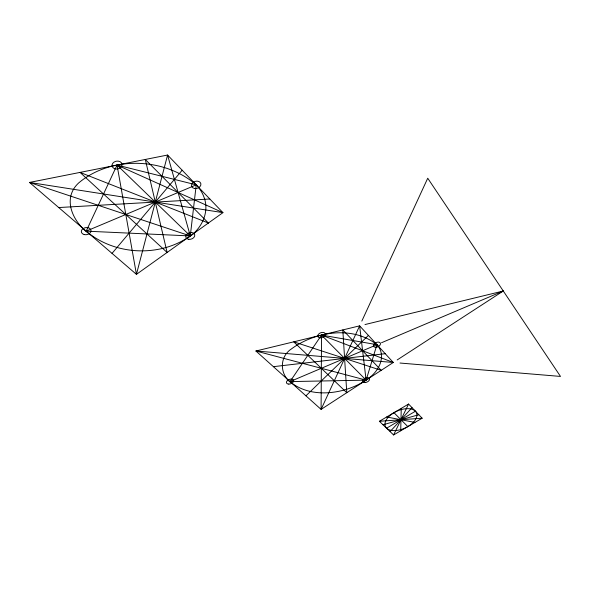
<?xml version="1.0" encoding="UTF-8"?>
<svg xmlns="http://www.w3.org/2000/svg" width="590" height="590" viewBox="0 0 590 590"><rect width="100%" height="100%" fill="white"/><g stroke="black" fill="none" stroke-linecap="round" stroke-linejoin="round"><path stroke-width="0.89" d="M321.521 335.091L321.093 409.401L393.301 362.474L359.627 325.85L255.905 351.006L321.093 409.401L359.627 325.85L366.117 380.137L361.921 382.681A49.206 29.913 -22.6 0 1 347.422 389.039C329.781 394.695 308.887 394.931 293.142 384.075C279.874 376.811 278.399 357.407 291.357 348.963C314.994 331.543 352.658 325.356 376.936 344.678A46.057 27.796 -22.3 0 1 381.118 352.621C383.338 363.956 375.152 374.34 366.117 380.137L290.044 381.59L321.521 335.091L376.936 344.678L366.117 380.137L255.905 351.006L393.301 362.474L321.521 335.091L366.117 380.137M400.706 430.789L401.252 408.376M190.29 235.941L196.234 184.862C164.499 157.36 111.141 155.627 78.758 182.871C60.829 199.258 74.082 224.377 91.162 235.085C112.808 250.566 141.666 254.755 167.066 247.203A62.857 47.112 -13.5 0 0 185.208 239.26C200.128 231.671 210.357 213.418 203.934 197.008A58.779 43.586 -13.3 0 0 196.234 184.862L117.041 165.067L86.177 231.155L190.29 235.941L167.575 155.037L29.5 182.435L136.438 274.357L222.939 212.643L167.575 155.037L136.438 274.357L117.041 165.067L222.939 212.643L29.5 182.435L190.29 235.941L117.041 165.067M361.825 321.085L427.728 178.224L560.5 376.427L399.983 363.034M393.596 434.963L408.575 404.047L422.145 418.214L393.596 434.963L379.4 421.282L408.575 404.047M112.041 253.383L182.163 170.222M390.115 431.6L412.026 407.653M305.93 395.816L368.411 335.4M397.181 359.952L503.277 291.01L364.981 324.552M386.583 428.2L415.441 411.215M290.044 381.59L376.936 344.678M381.524 342.731L503.277 291.01M86.177 231.155L196.234 184.862M383.013 424.763L418.812 414.733M273.391 366.67L385.233 353.698M379.4 421.282L422.145 418.214M58.712 207.547L209.819 199M386.664 416.99L414.984 422.411M393.95 412.69L407.838 426.607M381.206 370.336L293.731 341.831L346.78 392.704L342.805 329.928L381.206 370.336M208.395 223.02L80.041 172.405L167.125 252.468L145.295 159.462L208.395 223.02M396.17 430.508A17.007 9.374 -23.8 0 0 416.547 412.912A17.007 9.374 -23.8 0 0 390.071 415.456A17.007 9.374 -23.8 0 0 396.17 430.508M288.82 384.105A3.783 2.294 -20.3 0 0 293.614 380.351A3.783 2.294 -20.3 0 0 287.684 380.299A3.783 2.294 -20.3 0 0 288.82 384.105M376.014 347.252A3.769 2.294 -24.1 0 0 380.38 343.144A3.769 2.294 -24.1 0 0 374.421 343.623A3.769 2.294 -24.1 0 0 376.014 347.252M320.444 337.805A3.909 2.463 -22.1 0 0 325.164 333.66A3.909 2.463 -22.1 0 0 318.961 333.8A3.909 2.463 -22.1 0 0 320.444 337.805M365.011 382.563A3.643 2.139 -23.2 0 0 369.502 378.795A3.643 2.139 -23.2 0 0 363.838 379.038A3.643 2.139 -23.2 0 0 365.011 382.563M84.193 234.577A4.89 3.57 -9.4 0 0 91 230.395A4.89 3.57 -9.4 0 0 83.308 228.463A4.89 3.57 -9.4 0 0 84.193 234.577M194.634 188.52A4.779 3.629 -16.8 0 0 200.851 183.645A4.779 3.629 -16.8 0 0 193.21 182.391A4.779 3.629 -16.8 0 0 194.634 188.52M114.903 168.792A5.067 3.938 -10.5 0 0 122.049 164.359A5.067 3.938 -10.5 0 0 114.15 162.014A5.067 3.938 -10.5 0 0 114.903 168.792M188.763 239.319A4.587 3.319 -16.2 0 0 194.715 234.739A4.587 3.319 -16.2 0 0 187.369 233.729A4.587 3.319 -16.2 0 0 188.763 239.319"/></g></svg>
